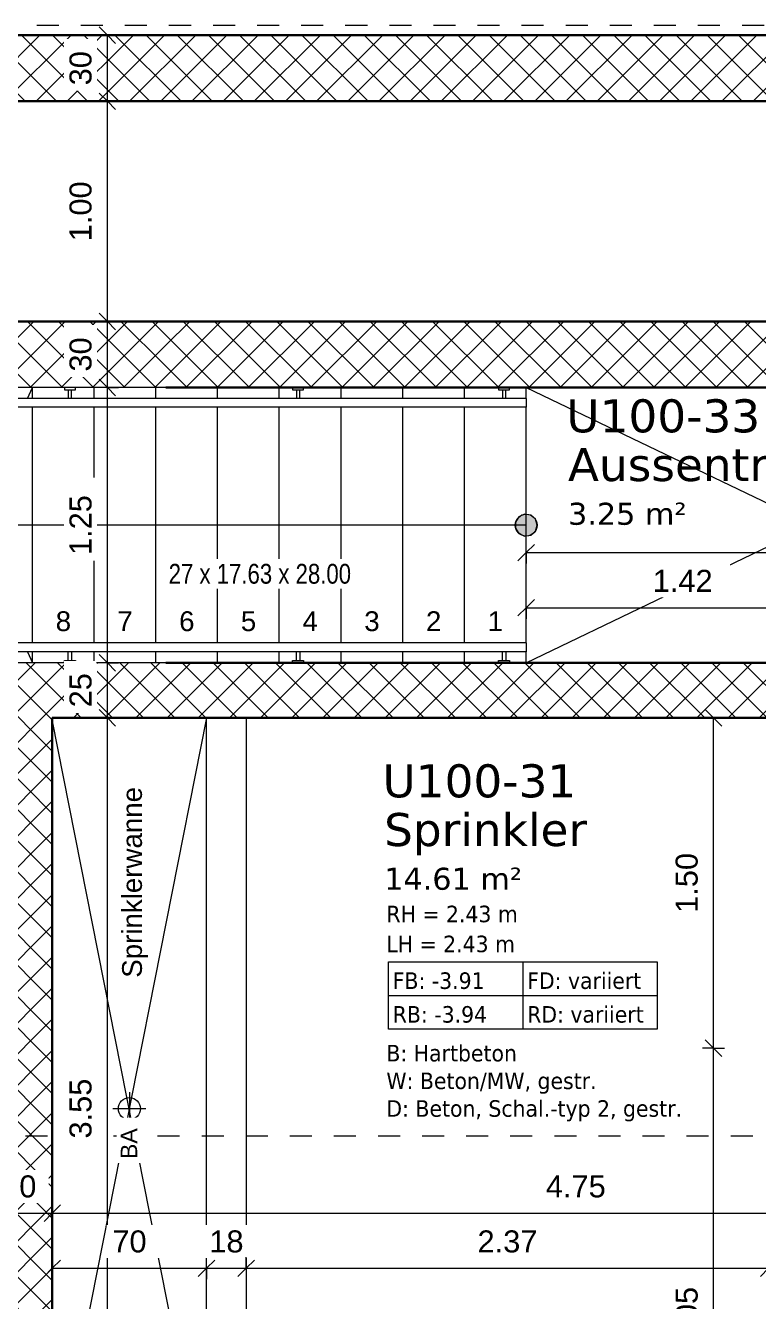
# Model space of a CAD drawing. Header units: metres. Extents: x -85.4 to -16.9, y -4 to 38.1.
# Drawn here: x -62.83 to -59.5, y 25.65 to 31.45 of the extents above; entities that cross this region are included whole.
import ezdxf

# ---------------------------------------------------------------- set-up
doc = ezdxf.new("R2010")
doc.units = ezdxf.units.M
for name, pattern in [('_Strichliert - Fein_', [0.15, 0.1, -0.05]), ('_Verdeckte Linien_', [0.15, 0.1, -0.05]), ('Strichpunkt - Fein', [0.2, 0.1, -0.05, 0, -0.05])]:
    doc.linetypes.add(name, pattern=pattern)
for name, color, linetype, lineweight in [('A-____-____-DIMS', 7, 'Continuous', 5), ('A-____-____-DIMS-50', 7, 'Continuous', 5), ('A-____-NOTE-TEXT', 7, 'Continuous', 9), ('A-AREA-____-IDEN', 7, 'Continuous', 5), ('A-DETL-GENF-OTLN', 7, 'Continuous', 9), ('A-FLOR-____-OTLN', 7, 'Continuous', 9), ('A-FLOR-HRAL-OTLN', 7, 'Continuous', 9), ('A-WALL-____-MCUT', 7, 'Continuous', 35), ('A-WALL-____-PATT', 7, 'Continuous', 35), ('I-WALL-____-OTLN', 7, 'Continuous', 9), ('S-STRS-____-IDEN', 7, 'Continuous', 9), ('S-STRS-____-OTLN', 7, 'Continuous', 9), ('Text', 7, 'Continuous', 5)]:
    doc.layers.add(name, color=color, linetype=linetype, lineweight=lineweight)
doc.layers.add('A-DETL-____-OTLN', color=5, linetype='Continuous', lineweight=9, true_color=0x0000ff)
doc.styles.add('Arial', font='arial.ttf', dxfattribs={"height": 0.09})
doc.styles.add('Arial_1', font='arial.ttf', dxfattribs={"height": 0.075})
doc.styles.add('Arial_2', font='arial.ttf', dxfattribs={"height": 0.1})
doc.styles.add('Arial_5', font='arial.ttf', dxfattribs={"width": 0.8, "height": 0.09})
doc.styles.add('Verdana_1', font='verdana.ttf', dxfattribs={"height": 0.1})
doc.styles.add('Verdana_2', font='verdana.ttf', dxfattribs={"width": 0.9, "height": 0.075})
doc.styles.add('Verdana_3', font='verdana.ttf', dxfattribs={"height": 0.15})
doc.dimstyles.new('Arial_2_00mm_fein_2', dxfattribs={"dimscale": 0.3048, "dimtxt": 0.102026, "dimasz": 0.246063, "dimexe": 0.164042, "dimexo": 0.0625, "dimgap": 0.123031, "dimtad": 1, "dimrnd": 0.005, "dimzin": 0, "dimdsep": 46, "dimtxsty": 'Arial_2', "dimblk1": 'OBLIQUE', "dimblk2": 'OBLIQUE', "dimsah": 1, "dimcen": 0.09, "dimazin": 0, "dimtfac": 1, "dimtdec": 4, "dimtix": 1, "dimtmove": 0, "dimatfit": 3, "dimfxl": 0.164042, "dimfxlon": 1, "dimtvp": 1, "dimtfill": 1, "dimtolj": 1, "dimtzin": 0, "dimarcsym": 2})
doc.dimstyles.new('SUB_Rohbau_fein', dxfattribs={"dimscale": 0.3048, "dimtxt": 0.102026, "dimasz": 0.246063, "dimexe": 0.164042, "dimexo": 0.0625, "dimgap": 0.123031, "dimtad": 1, "dimrnd": 0.005, "dimzin": 0, "dimdsep": 46, "dimtxsty": 'Arial_2', "dimblk1": 'OBLIQUE', "dimblk2": 'OBLIQUE', "dimsah": 1, "dimcen": 0.09, "dimazin": 0, "dimtfac": 1, "dimtdec": 4, "dimtix": 1, "dimtmove": 0, "dimatfit": 3, "dimfxl": 0.164042, "dimfxlon": 1, "dimtvp": 1, "dimtfill": 1, "dimtolj": 1, "dimtzin": 0, "dimarcsym": 2})
doc.dimstyles.new('SUB_Rohbau_fein_1', dxfattribs={"dimscale": 0.3048, "dimtxt": 0.102026, "dimasz": 0.246063, "dimexe": 0.164042, "dimexo": 0.0625, "dimgap": 0.123031, "dimtad": 1, "dimrnd": 0.005, "dimzin": 0, "dimdsep": 46, "dimtxsty": 'Arial_2', "dimblk1": 'OBLIQUE', "dimblk2": 'OBLIQUE', "dimsah": 1, "dimcen": 0.09, "dimazin": 0, "dimtfac": 1, "dimtdec": 4, "dimtix": 1, "dimtmove": 2, "dimatfit": 3, "dimfxl": 0.164042, "dimfxlon": 1, "dimtvp": 1, "dimtfill": 1, "dimtolj": 1, "dimtzin": 0, "dimarcsym": 2})
doc.dimstyles.new('SUB_Rohbau_fein_2', dxfattribs={"dimscale": 0.3048, "dimtxt": 0.102026, "dimasz": 0.246063, "dimexe": 0.164042, "dimexo": 0.0625, "dimgap": 0.123031, "dimtad": 1, "dimdec": 1, "dimlfac": 100, "dimrnd": 0.5, "dimdsep": 46, "dimtxsty": 'Arial_2', "dimblk1": 'OBLIQUE', "dimblk2": 'OBLIQUE', "dimsah": 1, "dimcen": 0.09, "dimazin": 0, "dimtfac": 1, "dimtdec": 4, "dimtix": 1, "dimtmove": 0, "dimatfit": 3, "dimfxl": 0.164042, "dimfxlon": 1, "dimtvp": 1, "dimtfill": 1, "dimtolj": 1, "dimtzin": 0, "dimarcsym": 2})
pattern_1 = [(45, (-1.5, -0.67223), (-0.07071068, 0.07071068), []), (135, (-1.5, -0.67223), (-0.07071068, -0.07071068), [])]

# ---------------------------------------------------------------- blocks, each defined once
blk = doc.blocks.new('Geländer - Handlauf - Befestigung-41870425--01_UG_OK_FFB_AF_lo')
at = {"layer": 'A-FLOR-HRAL-OTLN'}
for p, q in [((-0.06, 0.025), (-0.07, 0.025)), ((-0.06, 0), (-0.06, 0.025)), ((-0.02, 0.0075), (-0.06, 0.0075)), ((-0.06, -0.025), (-0.06, 0)), ((-0.07, -0.025), (-0.06, -0.025)), ((-0.06, -0.0075), (-0.02, -0.0075))]:
    blk.add_line(p, q, dxfattribs=at)
blk = doc.blocks.new('Geländer - Handlauf - Befestigung-41870578--01_UG_OK_FFB_AF_lo')
at = {"layer": 'A-FLOR-HRAL-OTLN'}
for p, q in [((-0.06, 0.025), (-0.07, 0.025)), ((-0.06, 0), (-0.06, 0.025)), ((-0.02, 0.0075), (-0.06, 0.0075)), ((-0.06, -0.025), (-0.06, 0)), ((-0.07, -0.025), (-0.06, -0.025)), ((-0.06, -0.0075), (-0.02, -0.0075))]:
    blk.add_line(p, q, dxfattribs=at)
blk = doc.blocks.new('Geländer - Handlauf - Befestigung-41870580--01_UG_OK_FFB_AF_lo')
at = {"layer": 'A-FLOR-HRAL-OTLN'}
for p, q in [((-0.06, 0.025), (-0.07, 0.025)), ((-0.07, 0.025), (-0.07, 0)), ((-0.06, 0), (-0.06, 0.025)), ((-0.02, 0.0075), (-0.06, 0.0075)), ((-0.06, -0.025), (-0.06, 0)), ((-0.07, 0), (-0.07, -0.025)), ((-0.07, -0.025), (-0.06, -0.025)), ((-0.06, -0.0075), (-0.02, -0.0075))]:
    blk.add_line(p, q, dxfattribs=at)
blk = doc.blocks.new('Geländer - Geländer-21181093--01_UG_OK_FFB_AF_lo')
at = {"layer": 'A-FLOR-HRAL-OTLN'}
for p, q in [((-60.558, 29.7516), (-63.2321, 29.7516)), ((-60.558, 29.7516), (-60.558, 29.7116)), ((-60.558, 29.7116), (-63.2214, 29.7116))]:
    blk.add_line(p, q, dxfattribs=at)
at = {"rotation": 269.9999999999998}
for name, p in [('Geländer - Handlauf - Befestigung-41870580--01_UG_OK_FFB_AF_lo', (-62.628, 29.7316)), ('Geländer - Handlauf - Befestigung-41870578--01_UG_OK_FFB_AF_lo', (-61.593, 29.7316)), ('Geländer - Handlauf - Befestigung-41870425--01_UG_OK_FFB_AF_lo', (-60.658, 29.7316))]:
    blk.add_blockref(name, p, dxfattribs=at)
blk = doc.blocks.new('Geländer - Geländer-21181097--01_UG_OK_FFB_AF_lo')
at = {"layer": 'A-FLOR-HRAL-OTLN'}
for p, q in [((-60.558, 28.6416), (-62.9347, 28.6416)), ((-60.558, 28.6416), (-60.558, 28.6016)), ((-60.558, 28.6016), (-62.9239, 28.6016))]:
    blk.add_line(p, q, dxfattribs=at)
at = {"extrusion": (0, 0, -1), "zscale": -1, "rotation": 90.00000000000021}
for name, p in [('Geländer - Handlauf - Befestigung-41870580--01_UG_OK_FFB_AF_lo', (62.628, 28.6216)), ('Geländer - Handlauf - Befestigung-41870578--01_UG_OK_FFB_AF_lo', (61.593, 28.6216)), ('Geländer - Handlauf - Befestigung-41870425--01_UG_OK_FFB_AF_lo', (60.658, 28.6216))]:
    blk.add_blockref(name, p, dxfattribs=at)
blk = doc.blocks.new('DE_Detailverweis - mit_Rahmen-56961561--01_UG_OK_FFB_AF_lo')
at = {"layer": 'A-DETL-GENF-OTLN', "color": 30, "linetype": 'Strichpunkt - Fein', "true_color": 0xff8000}
blk.add_line((13.1058, 0), (0, 0), dxfattribs=at)
blk = doc.blocks.new('Beschriftung_Räume-SUB - Vollständig-17704717--01_UG_OK_FFB_AF_lo')
at = {"layer": 'A-AREA-____-IDEN'}
for p, q in [((0, -0.01825), (0.0244, -0.01825)), ((0, -0.02438), (0, -0.01825)), ((0.0122, -0.01825), (0.0122, -0.02438)), ((0.0244, -0.01825), (0.0244, -0.02438)), ((0, -0.02132), (0.0244, -0.02132)), ((0.0244, -0.02438), (0, -0.02438))]:
    blk.add_line(p, q, dxfattribs=at)
blk = doc.blocks.new('DIMBLOCK237--01_UG_OK_FFB_AF_lo')
at = {"layer": 'A-____-____-DIMS-50'}
for p, q in [((-62.458, 28.3016), (-62.4955, 28.3391)), ((-62.458, 28.3016), (-62.508, 28.3016)), ((-62.458, 24.7516), (-62.458, 28.3016)), ((-62.458, 28.3016), (-62.4205, 28.2641)), ((-62.458, 28.3016), (-62.408, 28.3016)), ((-62.458, 24.7516), (-62.508, 24.7516)), ((-62.458, 24.7516), (-62.4955, 24.7891)), ((-62.458, 24.7516), (-62.4205, 24.7141)), ((-62.458, 24.7516), (-62.408, 24.7516))]:
    blk.add_line(p, q, dxfattribs=at)
at = {"layer": 'A-____-____-DIMS-50', "color": 0, "insert": (-62.63, 26.3909), "char_height": 0.1, "width": 0.325653, "attachment_point": 1, "rotation": 90, "line_spacing_factor": 0.941778, "style": 'Arial_2', "bg_fill": 3, "box_fill_scale": 1.25, "bg_fill_color": 256, "bg_fill_true_color": 13158600, "bg_fill_transparency": 0}
blk.add_mtext('3.55', dxfattribs=at)
blk = doc.blocks.new('_Oblique')
at = {"color": 0, "linetype": 'ByBlock', "lineweight": -2}
blk.add_line((-0.5, -0.5), (0.5, 0.5), dxfattribs=at)
blk = doc.blocks.new('DIMBLOCK238--01_UG_OK_FFB_AF_lo')
at = {"layer": 'A-____-____-DIMS-50'}
for p, q in [((-62.458, 28.5516), (-62.4955, 28.5891)), ((-62.458, 28.5516), (-62.508, 28.5516)), ((-62.458, 28.3016), (-62.458, 28.5516)), ((-62.458, 28.5516), (-62.4205, 28.5141)), ((-62.458, 28.5516), (-62.408, 28.5516)), ((-62.458, 28.3016), (-62.4955, 28.3391)), ((-62.458, 28.3016), (-62.508, 28.3016)), ((-62.458, 28.3016), (-62.4205, 28.2641)), ((-62.458, 28.3016), (-62.408, 28.3016))]:
    blk.add_line(p, q, dxfattribs=at)
at = {"layer": 'A-____-____-DIMS-50', "color": 0, "insert": (-62.63, 28.349), "char_height": 0.1, "width": 0.186088, "attachment_point": 1, "rotation": 90, "line_spacing_factor": 0.941778, "style": 'Arial_2', "bg_fill": 3, "box_fill_scale": 1.25, "bg_fill_color": 256, "bg_fill_true_color": 13158600, "bg_fill_transparency": 0}
blk.add_mtext('25', dxfattribs=at)
blk = doc.blocks.new('DIMBLOCK239--01_UG_OK_FFB_AF_lo')
at = {"layer": 'A-____-____-DIMS-50'}
for p, q in [((-62.458, 29.8016), (-62.508, 29.8016)), ((-62.458, 29.8016), (-62.4955, 29.8391)), ((-62.458, 28.5516), (-62.458, 29.8016)), ((-62.458, 29.8016), (-62.4205, 29.7641)), ((-62.458, 29.8016), (-62.408, 29.8016)), ((-62.458, 28.5516), (-62.4955, 28.5891)), ((-62.458, 28.5516), (-62.508, 28.5516)), ((-62.458, 28.5516), (-62.4205, 28.5141)), ((-62.458, 28.5516), (-62.408, 28.5516))]:
    blk.add_line(p, q, dxfattribs=at)
at = {"layer": 'A-____-____-DIMS-50', "color": 0, "insert": (-62.63, 29.0409), "char_height": 0.1, "width": 0.325653, "attachment_point": 1, "rotation": 90, "line_spacing_factor": 0.941778, "style": 'Arial_2', "bg_fill": 3, "box_fill_scale": 1.25, "bg_fill_color": 256, "bg_fill_true_color": 13158600, "bg_fill_transparency": 0}
blk.add_mtext('1.25', dxfattribs=at)
blk = doc.blocks.new('DIMBLOCK240--01_UG_OK_FFB_AF_lo')
at = {"layer": 'A-____-____-DIMS-50'}
for p, q in [((-62.458, 30.1016), (-62.4955, 30.1391)), ((-62.458, 30.1016), (-62.508, 30.1016)), ((-62.458, 29.8016), (-62.458, 30.1016)), ((-62.458, 30.1016), (-62.4205, 30.0641)), ((-62.458, 30.1016), (-62.408, 30.1016)), ((-62.458, 29.8016), (-62.508, 29.8016)), ((-62.458, 29.8016), (-62.4955, 29.8391)), ((-62.458, 29.8016), (-62.4205, 29.7641)), ((-62.458, 29.8016), (-62.408, 29.8016))]:
    blk.add_line(p, q, dxfattribs=at)
at = {"layer": 'A-____-____-DIMS-50', "color": 0, "insert": (-62.63, 29.874), "char_height": 0.1, "width": 0.186088, "attachment_point": 1, "rotation": 90, "line_spacing_factor": 0.941778, "style": 'Arial_2', "bg_fill": 3, "box_fill_scale": 1.25, "bg_fill_color": 256, "bg_fill_true_color": 13158600, "bg_fill_transparency": 0}
blk.add_mtext('30', dxfattribs=at)
blk = doc.blocks.new('DIMBLOCK241--01_UG_OK_FFB_AF_lo')
at = {"layer": 'A-____-____-DIMS-50'}
for p, q in [((-62.458, 31.1016), (-62.4955, 31.1391)), ((-62.458, 31.1016), (-62.508, 31.1016)), ((-62.458, 30.1016), (-62.458, 31.1016)), ((-62.458, 31.1016), (-62.4205, 31.0641)), ((-62.458, 31.1016), (-62.408, 31.1016)), ((-62.458, 30.1016), (-62.4955, 30.1391)), ((-62.458, 30.1016), (-62.508, 30.1016)), ((-62.458, 30.1016), (-62.4205, 30.0641)), ((-62.458, 30.1016), (-62.408, 30.1016))]:
    blk.add_line(p, q, dxfattribs=at)
at = {"layer": 'A-____-____-DIMS-50', "color": 0, "insert": (-62.63, 30.4659), "char_height": 0.1, "width": 0.325653, "attachment_point": 1, "rotation": 90, "line_spacing_factor": 0.941778, "style": 'Arial_2', "bg_fill": 3, "box_fill_scale": 1.25, "bg_fill_color": 256, "bg_fill_true_color": 13158600, "bg_fill_transparency": 0}
blk.add_mtext('1.00', dxfattribs=at)
blk = doc.blocks.new('DIMBLOCK242--01_UG_OK_FFB_AF_lo')
at = {"layer": 'A-____-____-DIMS-50'}
for p, q in [((-62.458, 31.4016), (-62.4955, 31.4391)), ((-62.458, 31.4016), (-62.508, 31.4016)), ((-62.458, 31.1016), (-62.458, 31.4016)), ((-62.458, 31.4016), (-62.4205, 31.3641)), ((-62.458, 31.4016), (-62.408, 31.4016)), ((-62.458, 31.1016), (-62.4955, 31.1391)), ((-62.458, 31.1016), (-62.508, 31.1016)), ((-62.458, 31.1016), (-62.4205, 31.0641)), ((-62.458, 31.1016), (-62.408, 31.1016))]:
    blk.add_line(p, q, dxfattribs=at)
at = {"layer": 'A-____-____-DIMS-50', "color": 0, "insert": (-62.63, 31.174), "char_height": 0.1, "width": 0.186088, "attachment_point": 1, "rotation": 90, "line_spacing_factor": 0.941778, "style": 'Arial_2', "bg_fill": 3, "box_fill_scale": 1.25, "bg_fill_color": 256, "bg_fill_true_color": 13158600, "bg_fill_transparency": 0}
blk.add_mtext('30', dxfattribs=at)
blk = doc.blocks.new('DIMBLOCK344--01_UG_OK_FFB_AF_lo')
at = {"layer": 'A-____-____-DIMS-50'}
for p, q in [((-59.708, 26.8016), (-59.7455, 26.8391)), ((-59.708, 26.8016), (-59.758, 26.8016)), ((-59.708, 24.7516), (-59.708, 26.8016)), ((-59.708, 26.8016), (-59.6705, 26.7641)), ((-59.708, 26.8016), (-59.658, 26.8016)), ((-59.708, 24.7516), (-59.758, 24.7516)), ((-59.708, 24.7516), (-59.7455, 24.7891)), ((-59.708, 24.7516), (-59.6705, 24.7141)), ((-59.708, 24.7516), (-59.658, 24.7516))]:
    blk.add_line(p, q, dxfattribs=at)
at = {"layer": 'A-____-____-DIMS-50', "color": 0, "insert": (-59.88, 25.4452), "char_height": 0.1, "width": 0.325653, "attachment_point": 1, "rotation": 90, "line_spacing_factor": 0.941778, "style": 'Arial_2', "bg_fill": 3, "box_fill_scale": 1.25, "bg_fill_color": 256, "bg_fill_true_color": 13158600, "bg_fill_transparency": 0}
blk.add_mtext('2.05', dxfattribs=at)
blk = doc.blocks.new('DIMBLOCK345--01_UG_OK_FFB_AF_lo')
at = {"layer": 'A-____-____-DIMS-50'}
for p, q in [((-59.708, 28.3016), (-59.7455, 28.3391)), ((-59.708, 28.3016), (-59.758, 28.3016)), ((-59.708, 26.8016), (-59.708, 28.3016)), ((-59.708, 28.3016), (-59.6705, 28.2641)), ((-59.708, 28.3016), (-59.658, 28.3016)), ((-59.708, 26.8016), (-59.7455, 26.8391)), ((-59.708, 26.8016), (-59.758, 26.8016)), ((-59.708, 26.8016), (-59.6705, 26.7641)), ((-59.708, 26.8016), (-59.658, 26.8016))]:
    blk.add_line(p, q, dxfattribs=at)
at = {"layer": 'A-____-____-DIMS-50', "color": 0, "insert": (-59.88, 27.4159), "char_height": 0.1, "width": 0.325653, "attachment_point": 1, "rotation": 90, "line_spacing_factor": 0.941778, "style": 'Arial_2', "bg_fill": 3, "box_fill_scale": 1.25, "bg_fill_color": 256, "bg_fill_true_color": 13158600, "bg_fill_transparency": 0}
blk.add_mtext('1.50', dxfattribs=at)
blk = doc.blocks.new('DIMBLOCK346--01_UG_OK_FFB_AF_lo')
at = {"layer": 'A-____-____-DIMS-50'}
for p, q in [((-62.708, 25.8016), (-62.708, 25.8516)), ((-62.008, 25.8016), (-62.008, 25.8516)), ((-62.708, 25.8016), (-62.7455, 25.7641)), ((-62.708, 25.8016), (-62.6705, 25.8391)), ((-62.708, 25.8016), (-62.008, 25.8016)), ((-62.708, 25.8016), (-62.708, 25.7516)), ((-62.008, 25.8016), (-62.0455, 25.7641)), ((-62.008, 25.8016), (-61.9705, 25.8391)), ((-62.008, 25.8016), (-62.008, 25.7516))]:
    blk.add_line(p, q, dxfattribs=at)
at = {"layer": 'A-____-____-DIMS-50', "color": 0, "insert": (-62.4356, 25.9736), "char_height": 0.1, "width": 0.186088, "attachment_point": 1, "line_spacing_factor": 0.941778, "style": 'Arial_2', "bg_fill": 3, "box_fill_scale": 1.25, "bg_fill_color": 256, "bg_fill_true_color": 13158600, "bg_fill_transparency": 0}
blk.add_mtext('70', dxfattribs=at)
blk = doc.blocks.new('DIMBLOCK347--01_UG_OK_FFB_AF_lo')
at = {"layer": 'A-____-____-DIMS-50'}
for p, q in [((-62.008, 25.8016), (-62.008, 25.8516)), ((-61.828, 25.8016), (-61.828, 25.8516)), ((-62.008, 25.8016), (-62.0455, 25.7641)), ((-62.008, 25.8016), (-61.9705, 25.8391)), ((-62.008, 25.8016), (-61.828, 25.8016)), ((-62.008, 25.8016), (-62.008, 25.7516)), ((-61.828, 25.8016), (-61.8655, 25.7641)), ((-61.828, 25.8016), (-61.7905, 25.8391)), ((-61.828, 25.8016), (-61.828, 25.7516))]:
    blk.add_line(p, q, dxfattribs=at)
at = {"layer": 'A-____-____-DIMS-50', "color": 0, "insert": (-61.9956, 25.9736), "char_height": 0.1, "width": 0.186088, "attachment_point": 1, "line_spacing_factor": 0.941778, "style": 'Arial_2', "bg_fill": 3, "box_fill_scale": 1.25, "bg_fill_color": 256, "bg_fill_true_color": 13158600, "bg_fill_transparency": 0}
blk.add_mtext('18', dxfattribs=at)
blk = doc.blocks.new('DIMBLOCK348--01_UG_OK_FFB_AF_lo')
at = {"layer": 'A-____-____-DIMS-50'}
for p, q in [((-61.828, 25.8016), (-61.828, 25.8516)), ((-59.458, 25.8016), (-59.458, 25.8516)), ((-61.828, 25.8016), (-61.8655, 25.7641)), ((-61.828, 25.8016), (-61.7905, 25.8391)), ((-61.828, 25.8016), (-59.458, 25.8016)), ((-61.828, 25.8016), (-61.828, 25.7516)), ((-59.458, 25.8016), (-59.4955, 25.7641)), ((-59.458, 25.8016), (-59.4205, 25.8391)), ((-59.458, 25.8016), (-59.458, 25.7516))]:
    blk.add_line(p, q, dxfattribs=at)
at = {"layer": 'A-____-____-DIMS-50', "color": 0, "insert": (-60.7787, 25.9736), "char_height": 0.1, "width": 0.325653, "attachment_point": 1, "line_spacing_factor": 0.941778, "style": 'Arial_2', "bg_fill": 3, "box_fill_scale": 1.25, "bg_fill_color": 256, "bg_fill_true_color": 13158600, "bg_fill_transparency": 0}
blk.add_mtext('2.37', dxfattribs=at)
blk = doc.blocks.new('DIMBLOCK353--01_UG_OK_FFB_AF_lo')
at = {"layer": 'A-____-____-DIMS-50'}
for p, q in [((-60.558, 28.8016), (-60.5955, 28.7641)), ((-60.558, 28.8016), (-60.558, 28.8516)), ((-60.558, 28.8016), (-60.5205, 28.8391)), ((-60.558, 28.8016), (-59.138, 28.8016)), ((-60.558, 28.8016), (-60.558, 28.7516)), ((-59.138, 28.8016), (-59.1755, 28.7641)), ((-59.138, 28.8016), (-59.138, 28.8516)), ((-59.138, 28.8016), (-59.1005, 28.8391)), ((-59.138, 28.8016), (-59.138, 28.7516))]:
    blk.add_line(p, q, dxfattribs=at)
at = {"layer": 'A-____-____-DIMS-50', "color": 0, "insert": (-59.9837, 28.9736), "char_height": 0.1, "width": 0.325653, "attachment_point": 1, "line_spacing_factor": 0.941778, "style": 'Arial_2', "bg_fill": 3, "box_fill_scale": 1.25, "bg_fill_color": 256, "bg_fill_true_color": 13158600, "bg_fill_transparency": 0}
blk.add_mtext('1.42', dxfattribs=at)
blk = doc.blocks.new('DIMBLOCK356--01_UG_OK_FFB_AF_lo')
at = {"layer": 'A-____-____-DIMS-50'}
for p, q in [((-60.558, 29.0516), (-60.558, 29.1016)), ((-57.958, 29.0516), (-57.958, 29.1016)), ((-60.558, 29.0516), (-60.5955, 29.0141)), ((-60.558, 29.0516), (-60.5205, 29.0891)), ((-60.558, 29.0516), (-57.958, 29.0516)), ((-60.558, 29.0516), (-60.558, 29.0016)), ((-57.958, 29.0516), (-57.9955, 29.0141)), ((-57.958, 29.0516), (-57.9205, 29.0891)), ((-57.958, 29.0516), (-57.958, 29.0016))]:
    blk.add_line(p, q, dxfattribs=at)
at = {"layer": 'A-____-____-DIMS-50', "color": 0, "insert": (-58.634, 29.2236), "char_height": 0.1, "width": 0.325653, "attachment_point": 1, "line_spacing_factor": 0.941778, "style": 'Arial_2', "bg_fill": 3, "box_fill_scale": 1.25, "bg_fill_color": 256, "bg_fill_true_color": 13158600, "bg_fill_transparency": 0}
blk.add_mtext('2.60', dxfattribs=at)
blk = doc.blocks.new('DIMBLOCK358--01_UG_OK_FFB_AF_lo')
at = {"layer": 'A-____-____-DIMS-50'}
for p, q in [((-63.008, 26.0516), (-63.008, 26.1016)), ((-63.008, 26.0516), (-62.9705, 26.0891)), ((-62.708, 26.0516), (-62.708, 26.1016)), ((-62.708, 26.0516), (-62.6705, 26.0891)), ((-63.008, 26.0516), (-63.0455, 26.0141)), ((-63.008, 26.0516), (-62.708, 26.0516)), ((-63.008, 26.0516), (-63.008, 26.0016)), ((-62.708, 26.0516), (-62.7455, 26.0141)), ((-62.708, 26.0516), (-62.708, 26.0016))]:
    blk.add_line(p, q, dxfattribs=at)
at = {"layer": 'A-____-____-DIMS-50', "color": 0, "insert": (-62.9356, 26.2236), "char_height": 0.1, "width": 0.186088, "attachment_point": 1, "line_spacing_factor": 0.941778, "style": 'Arial_2', "bg_fill": 3, "box_fill_scale": 1.25, "bg_fill_color": 256, "bg_fill_true_color": 13158600, "bg_fill_transparency": 0}
blk.add_mtext('30', dxfattribs=at)
blk = doc.blocks.new('DIMBLOCK359--01_UG_OK_FFB_AF_lo')
at = {"layer": 'A-____-____-DIMS-50'}
for p, q in [((-62.708, 26.0516), (-62.708, 26.1016)), ((-62.708, 26.0516), (-62.6705, 26.0891)), ((-57.958, 26.0516), (-57.958, 26.1016)), ((-57.958, 26.0516), (-57.9205, 26.0891)), ((-62.708, 26.0516), (-62.7455, 26.0141)), ((-62.708, 26.0516), (-57.958, 26.0516)), ((-62.708, 26.0516), (-62.708, 26.0016)), ((-57.958, 26.0516), (-57.9955, 26.0141)), ((-57.958, 26.0516), (-57.958, 26.0016))]:
    blk.add_line(p, q, dxfattribs=at)
at = {"layer": 'A-____-____-DIMS-50', "color": 0, "insert": (-60.4687, 26.2236), "char_height": 0.1, "width": 0.325653, "attachment_point": 1, "line_spacing_factor": 0.941778, "style": 'Arial_2', "bg_fill": 3, "box_fill_scale": 1.25, "bg_fill_color": 256, "bg_fill_true_color": 13158600, "bg_fill_transparency": 0}
blk.add_mtext('4.75', dxfattribs=at)

msp = doc.modelspace()

# ---------------------------------------------------------------- hatches: boundary and pattern name
at = {"layer": 'A-WALL-____-PATT', "lineweight": 9}
h = msp.add_hatch(dxfattribs=at)
h.set_pattern_fill('FP_1', color=256, style=0, pattern_type=2)
h.set_pattern_definition(pattern_1)
h.paths.add_polyline_path([(-18.6786, 31.1016), (-18.6786, 31.4016), (-69.9425, 31.4016), (-70.2151, 31.1016), (-22.8379, 31.1016)])
h = msp.add_hatch(dxfattribs=at)
h.set_pattern_fill('FP_1', color=256, style=0, pattern_type=2)
h.set_pattern_definition(pattern_1)
h.paths.add_polyline_path([(-26.843, 29.8016), (-19.538, 29.8016), (-19.538, 30.1016), (-62.1928, 30.1016), (-62.1928, 29.8016), (-26.9972, 29.8016)])
h.paths.add_polyline_path([(-69.1099, 29.8016), (-64.3928, 29.8016), (-64.3928, 30.1016), (-70.0159, 30.1016), (-70.0159, 29.8016), (-69.6298, 29.8016)])
h.paths.add_polyline_path([(-18.6786, 29.8016), (-18.6786, 30.1016), (-19.438, 30.1016), (-19.438, 29.8016)])
h = msp.add_hatch(dxfattribs=at)
h.set_pattern_fill('FP_1', color=256, style=0, pattern_type=2)
h.set_pattern_definition(pattern_1)
h.paths.add_polyline_path([(-62.238, 29.8016), (-62.1928, 29.8016), (-62.1928, 30.1016), (-64.3928, 30.1016), (-64.3928, 29.8016), (-62.3511, 29.8016)])
h = msp.add_hatch(dxfattribs=at)
h.set_pattern_fill('FP_1', color=256, style=0, pattern_type=2)
h.set_pattern_definition(pattern_1)
h.paths.add_polyline_path([(-63.008, 28.1075), (-62.708, 28.1075), (-62.708, 28.5516), (-63.008, 28.5516), (-63.008, 28.266)])
h = msp.add_hatch(dxfattribs=at)
h.set_pattern_fill('FP_1', color=256, style=0, pattern_type=2)
h.set_pattern_definition(pattern_1)
h.paths.add_polyline_path([(-62.238, 28.3016), (-62.1928, 28.3016), (-62.1928, 28.5516), (-62.708, 28.5516), (-62.708, 28.3016), (-62.3511, 28.3016)])
h = msp.add_hatch(dxfattribs=at)
h.set_pattern_fill('FP_1', color=256, style=0, pattern_type=2)
h.set_pattern_definition(pattern_1)
h.paths.add_polyline_path([(-58.028, 28.3016), (-57.958, 28.3016), (-57.958, 28.5516), (-58.028, 28.5516)])
h.paths.add_polyline_path([(-61.8312, 28.3016), (-59.138, 28.3016), (-59.138, 28.5516), (-62.1928, 28.5516), (-62.1928, 28.3016)])
h = msp.add_hatch(dxfattribs=at)
h.set_pattern_fill('FP_1', color=256, style=0, pattern_type=2)
h.set_pattern_definition(pattern_1)
h.paths.add_polyline_path([(-62.708, 12.8516), (-62.708, 28.1075), (-63.008, 28.1075), (-63.008, 12.8516)])
at = {"layer": 'S-STRS-____-OTLN'}
h = msp.add_hatch(color=256, dxfattribs=at)
edge = h.paths.add_edge_path()
edge.add_arc((-60.558, 29.1766), 0.05, 0, 360)
msp.add_hatch(color=256, dxfattribs=at).paths.add_polyline_path([(-60.5651, 29.1271), (-60.5372, 29.1311), (-60.516, 29.1495), (-60.508, 29.1766), (-60.516, 29.2036), (-60.5372, 29.222), (-60.5651, 29.226), (-60.5908, 29.2143), (-60.606, 29.1906), (-60.606, 29.1625), (-60.5908, 29.1388)])

# ---------------------------------------------------------------- linework, layer by layer
at = {"layer": 'A-____-NOTE-TEXT', "lineweight": 5}
for p, q in [((-62.358, 26.6016), (-62.358, 26.4516)), ((-62.433, 26.5266), (-62.283, 26.5266))]:
    msp.add_line(p, q, dxfattribs=at)
msp.add_circle((-62.358, 26.5266), 0.05, dxfattribs=at)
at = {"layer": 'A-DETL-____-OTLN', "color": 133, "linetype": '_Strichliert - Fein_', "true_color": 0x4cc3d9}
msp.add_line((-18.6786, 31.4456), (-69.9025, 31.4456), dxfattribs=at)
at = {"layer": 'A-FLOR-____-OTLN'}
for p, q in [((-60.558, 28.5516), (-57.958, 29.8016)), ((-60.558, 29.8016), (-57.958, 28.5516)), ((-62.008, 28.3016), (-62.708, 24.7591)), ((-62.008, 24.7516), (-62.708, 28.294))]:
    msp.add_line(p, q, dxfattribs=at)
at = {"layer": 'A-WALL-____-MCUT'}
for p, q in [((-18.6786, 31.4016), (-69.9425, 31.4016)), ((-69.8098, 31.1016), (-18.6786, 31.1016)), ((-69.4159, 30.1016), (-19.538, 30.1016)), ((-57.958, 29.8016), (-62.1928, 29.8016)), ((-59.138, 28.5516), (-62.1928, 28.5516)), ((-62.708, 24.7516), (-62.708, 28.3016)), ((-59.458, 28.3016), (-62.708, 28.3016))]:
    msp.add_line(p, q, dxfattribs=at)
at = {"layer": 'I-WALL-____-OTLN'}
for p, q in [((-62.008, 24.7516), (-62.008, 28.3016)), ((-61.828, 28.3016), (-61.828, 24.7516))]:
    msp.add_line(p, q, dxfattribs=at)
at = {"layer": 'S-STRS-____-OTLN'}
for p, q in [((-62.798, 29.8016), (-63.078, 29.8016)), ((-62.8204, 29.7516), (-62.798, 29.8016)), ((-62.653, 29.8016), (-62.798, 29.8016)), ((-62.798, 29.7516), (-62.798, 29.8016)), ((-62.518, 29.8016), (-62.603, 29.8016)), ((-62.238, 29.8016), (-62.518, 29.8016)), ((-62.518, 29.7516), (-62.518, 29.8016)), ((-62.1928, 29.8016), (-62.238, 29.8016)), ((-62.238, 29.7516), (-62.238, 29.8016)), ((-61.958, 29.7516), (-61.958, 29.8016)), ((-61.678, 29.7516), (-61.678, 29.8016)), ((-61.398, 29.7516), (-61.398, 29.8016)), ((-61.118, 29.7516), (-61.118, 29.8016)), ((-60.838, 29.7516), (-60.838, 29.8016)), ((-60.558, 29.7516), (-60.558, 29.8016)), ((-62.798, 28.6416), (-62.798, 29.7116)), ((-62.518, 28.6416), (-62.518, 29.7116)), ((-62.238, 28.6416), (-62.238, 29.7116)), ((-61.958, 28.6416), (-61.958, 29.7116)), ((-61.678, 28.6416), (-61.678, 29.7116)), ((-61.398, 28.6416), (-61.398, 29.7116)), ((-61.118, 28.6416), (-61.118, 29.7116)), ((-60.838, 28.6416), (-60.838, 29.7116)), ((-60.558, 28.6416), (-60.558, 29.7116)), ((-60.5908, 29.2143), (-60.606, 29.1906)), ((-60.5651, 29.226), (-60.5908, 29.2143)), ((-60.5372, 29.222), (-60.5651, 29.226)), ((-60.516, 29.2036), (-60.5372, 29.222)), ((-62.798, 29.1766), (-63.078, 29.1766)), ((-62.518, 29.1766), (-62.798, 29.1766)), ((-62.238, 29.1766), (-62.518, 29.1766)), ((-61.958, 29.1766), (-62.238, 29.1766)), ((-61.678, 29.1766), (-61.958, 29.1766)), ((-61.398, 29.1766), (-61.678, 29.1766)), ((-61.118, 29.1766), (-61.398, 29.1766)), ((-60.838, 29.1766), (-61.118, 29.1766)), ((-60.558, 29.1766), (-60.838, 29.1766)), ((-60.606, 29.1906), (-60.606, 29.1625)), ((-60.606, 29.1625), (-60.5908, 29.1388)), ((-60.5372, 29.1311), (-60.516, 29.1495)), ((-60.508, 29.1766), (-60.516, 29.2036)), ((-60.516, 29.1495), (-60.508, 29.1766)), ((-60.5908, 29.1388), (-60.5651, 29.1271)), ((-60.5651, 29.1271), (-60.5372, 29.1311)), ((-62.8204, 28.6016), (-62.798, 28.5516)), ((-62.798, 28.5516), (-62.798, 28.6016)), ((-62.518, 28.5516), (-62.518, 28.6016)), ((-62.238, 28.5516), (-62.238, 28.6016)), ((-61.958, 28.5516), (-61.958, 28.6016)), ((-61.678, 28.5516), (-61.678, 28.6016)), ((-61.398, 28.5516), (-61.398, 28.6016)), ((-61.118, 28.5516), (-61.118, 28.6016)), ((-60.838, 28.5516), (-60.838, 28.6016)), ((-60.558, 28.5516), (-60.558, 28.6016)), ((-62.798, 28.5516), (-62.9105, 28.5516)), ((-62.653, 28.5516), (-62.798, 28.5516)), ((-62.518, 28.5516), (-62.603, 28.5516)), ((-62.238, 28.5516), (-62.518, 28.5516)), ((-62.1928, 28.5516), (-62.238, 28.5516))]:
    msp.add_line(p, q, dxfattribs=at)
at = {"layer": 'S-STRS-____-OTLN', "linetype": '_Verdeckte Linien_'}
for p, q in [((-62.798, 29.7516), (-62.798, 29.8016)), ((-62.518, 29.7516), (-62.518, 29.8016)), ((-62.238, 29.7516), (-62.238, 29.8016)), ((-61.958, 29.7516), (-61.958, 29.8016)), ((-61.678, 29.7516), (-61.678, 29.8016)), ((-61.398, 29.7516), (-61.398, 29.8016)), ((-61.118, 29.7516), (-61.118, 29.8016)), ((-60.838, 29.7516), (-60.838, 29.8016)), ((-60.558, 29.7516), (-60.558, 29.8016)), ((-62.798, 28.6416), (-62.798, 29.7116)), ((-62.518, 28.6416), (-62.518, 29.7116)), ((-62.238, 28.6416), (-62.238, 29.7116)), ((-61.958, 28.6416), (-61.958, 29.7116)), ((-61.678, 28.6416), (-61.678, 29.7116)), ((-61.398, 28.6416), (-61.398, 29.7116)), ((-61.118, 28.6416), (-61.118, 29.7116)), ((-60.838, 28.6416), (-60.838, 29.7116)), ((-60.558, 28.6416), (-60.558, 29.7116)), ((-62.798, 28.5516), (-62.798, 28.6016)), ((-62.518, 28.5516), (-62.518, 28.6016)), ((-62.238, 28.5516), (-62.238, 28.6016)), ((-61.958, 28.5516), (-61.958, 28.6016)), ((-61.678, 28.5516), (-61.678, 28.6016)), ((-61.398, 28.5516), (-61.398, 28.6016)), ((-61.118, 28.5516), (-61.118, 28.6016)), ((-60.838, 28.5516), (-60.838, 28.6016)), ((-60.558, 28.5516), (-60.558, 28.6016))]:
    msp.add_line(p, q, dxfattribs=at)
at = {"layer": 'S-STRS-____-OTLN'}
msp.add_circle((-60.558, 29.1766), 0.05, dxfattribs=at)

# ---------------------------------------------------------------- block references
at = {"layer": 'A-AREA-____-IDEN', "xscale": 49.99999999999998, "yscale": 49.99999999999998, "zscale": 49.99999999999998}
msp.add_blockref('Beschriftung_Räume-SUB - Vollständig-17704717--01_UG_OK_FFB_AF_lo', (-61.1829, 28.1061), dxfattribs=at)
at = {"layer": 'A-DETL-GENF-OTLN', "color": 30, "true_color": 0xff8000}
msp.add_blockref('DE_Detailverweis - mit_Rahmen-56961561--01_UG_OK_FFB_AF_lo', (-70.4359, 26.4016), dxfattribs=at)
at = {"layer": 'A-FLOR-HRAL-OTLN'}
for name in ['Geländer - Geländer-21181093--01_UG_OK_FFB_AF_lo', 'Geländer - Geländer-21181097--01_UG_OK_FFB_AF_lo']:
    msp.add_blockref(name, (0, 0), dxfattribs=at)

# ---------------------------------------------------------------- texts
at = {"layer": 'A-AREA-____-IDEN', "attachment_point": 1}
for s, insert, char_height, width, style in [('U100-33', (-60.3755, 29.748), 0.15, 1.074261, 'Verdana_3'), ('Aussentreppe Ost', (-60.3684, 29.5268), 0.15, 2.176582, 'Verdana_3'), ('3.25 m²', (-60.3679, 29.2783), 0.1, 0.709493, 'Verdana_1'), ('U100-31', (-61.2097, 28.0904), 0.15, 1.074261, 'Verdana_3'), ('Sprinkler', (-61.2026, 27.8692), 0.15, 1.118354, 'Verdana_3'), ('14.61 m²', (-61.2021, 27.6207), 0.1, 0.817721, 'Verdana_1'), ('RH = 2.43 m', (-61.1922, 27.4483), 0.075, 0.750379, 'Verdana_2'), ('LH = 2.43 m', (-61.1922, 27.3122), 0.075, 0.735949, 'Verdana_2'), ('FB: -3.91', (-61.1634, 27.1454), 0.075, 0.551962, 'Verdana_2'), ('FD: variiert', (-60.5534, 27.1454), 0.075, 0.667405, 'Verdana_2'), ('RB: -3.94', (-61.1634, 26.9923), 0.075, 0.566392, 'Verdana_2'), ('RD: variiert', (-60.5534, 26.9923), 0.075, 0.681835, 'Verdana_2'), ('B: Hartbeton', (-61.1922, 26.8161), 0.075, 0.753987, 'Verdana_2'), ('W: Beton/MW, gestr.', (-61.1922, 26.6904), 0.075, 1.237405, 'Verdana_2'), ('D: Beton, Schal.-typ 2, gestr.', (-61.1922, 26.5648), 0.075, 1.73886, 'Verdana_2')]:
    msp.add_mtext(s, dxfattribs=dict(at, insert=insert, char_height=char_height, width=width, style=style))
at = {"layer": 'S-STRS-____-OTLN', "char_height": 0.09, "width": 0.083065, "attachment_point": 1, "line_spacing_factor": 0.941778, "style": 'Arial'}
for s, insert in [('8', (-62.6926, 28.7853)), ('7', (-62.4126, 28.7853)), ('6', (-62.1326, 28.7853)), ('5', (-61.8526, 28.7853)), ('4', (-61.5726, 28.7853)), ('3', (-61.2926, 28.7853)), ('2', (-61.0126, 28.7853)), ('1', (-60.7326, 28.7853))]:
    msp.add_mtext(s, dxfattribs=dict(at, insert=insert))

# ---------------------------------------------------------------- next in the draw order: texts
at = {"layer": 'A-____-NOTE-TEXT', "lineweight": 5, "insert": (-62.3977, 26.2978), "char_height": 0.075, "width": 0.168354, "attachment_point": 1, "rotation": 90, "style": 'Arial_1', "bg_fill": 3, "box_fill_scale": 1.25, "bg_fill_color": 256, "bg_fill_true_color": 13158600, "bg_fill_transparency": 0}
msp.add_mtext('BA', dxfattribs=at)
at = {"layer": 'S-STRS-____-IDEN', "lineweight": 5, "insert": (-62.1801, 29.0007), "char_height": 0.09, "width": 0.974852, "attachment_point": 1, "style": 'Arial_5', "bg_fill": 3, "box_fill_scale": 1.25, "bg_fill_color": 256, "bg_fill_true_color": 13158600, "bg_fill_transparency": 0}
msp.add_mtext('27 x 17.63 x 28.00', dxfattribs=at)

# ---------------------------------------------------------------- next in the draw order: dimensions: what is measured, and where the dimension line sits
at = {"layer": 'A-____-____-DIMS'}
dim = msp.add_linear_dim(base=(-59.138, 28.8016), p1=(-60.558, 28.8516), p2=(-59.138, 28.8516), dimstyle='Arial_2_00mm_fein_2', override={"dimpost": '<>', "dimfxl": 1.42}, dxfattribs=at)
dim.commit()
dim.dimension.update_dxf_attribs({"geometry": 'DIMBLOCK353--01_UG_OK_FFB_AF_lo', "text_midpoint": (-59.848, 28.8893)})
dim = msp.add_linear_dim(base=(-59.708, 26.8016), p1=(-59.758, 24.7516), p2=(-59.658, 26.8016), angle=90, dimstyle='SUB_Rohbau_fein_1', override={"dimpost": '<>', "dimfxl": 2.052438}, dxfattribs=at)
dim.commit()
dim.dimension.update_dxf_attribs({"geometry": 'DIMBLOCK344--01_UG_OK_FFB_AF_lo', "text_midpoint": (-59.8134, 25.6081), "dimtype": 160, "text_rotation": 90})

# ---------------------------------------------------------------- next in the draw order: dimensions: what is measured, and where the dimension line sits
dim = msp.add_linear_dim(base=(-57.958, 29.0516), p1=(-60.558, 29.1016), p2=(-57.958, 29.1016), dimstyle='SUB_Rohbau_fein_1', override={"dimpost": '<>', "dimfxl": 2.6}, dxfattribs=at)
dim.commit()
dim.dimension.update_dxf_attribs({"geometry": 'DIMBLOCK356--01_UG_OK_FFB_AF_lo', "text_midpoint": (-58.4712, 29.1569), "dimtype": 160})
for base, p1, p2, override, picture, middle in [((-62.458, 28.3016), (-62.508, 24.7516), (-62.508, 28.3016), {"dimpost": '<>', "dimfxl": 3.55}, 'DIMBLOCK237--01_UG_OK_FFB_AF_lo', (-62.5466, 26.5266)), ((-59.708, 28.3016), (-59.658, 26.8016), (-59.758, 28.3016), {"dimpost": '<>', "dimfxl": 1.50333}, 'DIMBLOCK345--01_UG_OK_FFB_AF_lo', (-59.7966, 27.5516))]:
    dim = msp.add_linear_dim(base=base, p1=p1, p2=p2, angle=90, dimstyle='SUB_Rohbau_fein', override=override, dxfattribs=at)
    dim.commit()
    dim.dimension.update_dxf_attribs({"geometry": picture, "text_midpoint": middle})

# ---------------------------------------------------------------- next in the draw order: texts
at = {"layer": 'Text', "insert": (-62.3913, 27.121), "char_height": 0.09, "width": 1.014135, "attachment_point": 1, "rotation": 90, "style": 'Arial', "bg_fill": 3, "box_fill_scale": 1.25, "bg_fill_color": 256, "bg_fill_true_color": 13158600, "bg_fill_transparency": 0}
msp.add_mtext('Sprinklerwanne', dxfattribs=at)

# ---------------------------------------------------------------- next in the draw order: dimensions: what is measured, and where the dimension line sits
at = {"layer": 'A-____-____-DIMS'}
dim = msp.add_linear_dim(base=(-62.458, 28.5516), p1=(-62.508, 28.3016), p2=(-62.408, 28.5516), angle=90, dimstyle='SUB_Rohbau_fein_2', override={"dimpost": '<>', "dimfxl": 0.269258}, dxfattribs=at)
dim.commit()
dim.dimension.update_dxf_attribs({"geometry": 'DIMBLOCK238--01_UG_OK_FFB_AF_lo', "text_midpoint": (-62.5466, 28.4266)})
dim = msp.add_linear_dim(base=(-62.008, 25.8016), p1=(-62.708, 25.8516), p2=(-62.008, 25.8516), dimstyle='SUB_Rohbau_fein_2', override={"dimpost": '<>', "dimfxl": 0.7}, dxfattribs=at)
dim.commit()
dim.dimension.update_dxf_attribs({"geometry": 'DIMBLOCK346--01_UG_OK_FFB_AF_lo', "text_midpoint": (-62.358, 25.8901)})

# ---------------------------------------------------------------- next in the draw order: dimensions: what is measured, and where the dimension line sits
dim = msp.add_linear_dim(base=(-62.458, 29.8016), p1=(-62.408, 28.5516), p2=(-62.408, 29.8016), angle=90, dimstyle='SUB_Rohbau_fein', override={"dimpost": '<>', "dimfxl": 1.25}, dxfattribs=at)
dim.commit()
dim.dimension.update_dxf_attribs({"geometry": 'DIMBLOCK239--01_UG_OK_FFB_AF_lo', "text_midpoint": (-62.5466, 29.1766)})
for base, p1, p2, override, picture, middle in [((-62.708, 26.0516), (-63.008, 26.1016), (-62.708, 26.1016), {"dimpost": '<>', "dimfxl": 0.3}, 'DIMBLOCK358--01_UG_OK_FFB_AF_lo', (-62.858, 26.1401)), ((-61.828, 25.8016), (-62.008, 25.8516), (-61.828, 25.8516), {"dimpost": '<>', "dimfxl": 0.18}, 'DIMBLOCK347--01_UG_OK_FFB_AF_lo', (-61.918, 25.8901))]:
    dim = msp.add_linear_dim(base=base, p1=p1, p2=p2, dimstyle='SUB_Rohbau_fein_2', override=override, dxfattribs=at)
    dim.commit()
    dim.dimension.update_dxf_attribs({"geometry": picture, "text_midpoint": middle})

# ---------------------------------------------------------------- next in the draw order: dimensions: what is measured, and where the dimension line sits
dim = msp.add_linear_dim(base=(-62.458, 30.1016), p1=(-62.408, 29.8016), p2=(-62.508, 30.1016), angle=90, dimstyle='SUB_Rohbau_fein_2', override={"dimpost": '<>', "dimfxl": 0.316228}, dxfattribs=at)
dim.commit()
dim.dimension.update_dxf_attribs({"geometry": 'DIMBLOCK240--01_UG_OK_FFB_AF_lo', "text_midpoint": (-62.5466, 29.9516)})
dim = msp.add_linear_dim(base=(-59.458, 25.8016), p1=(-61.828, 25.8516), p2=(-59.458, 25.8516), dimstyle='SUB_Rohbau_fein', override={"dimpost": '<>', "dimfxl": 2.37}, dxfattribs=at)
dim.commit()
dim.dimension.update_dxf_attribs({"geometry": 'DIMBLOCK348--01_UG_OK_FFB_AF_lo', "text_midpoint": (-60.643, 25.8901)})

# ---------------------------------------------------------------- next in the draw order: dimensions: what is measured, and where the dimension line sits
dim = msp.add_linear_dim(base=(-62.458, 31.1016), p1=(-62.508, 30.1016), p2=(-62.508, 31.1016), angle=90, dimstyle='SUB_Rohbau_fein', override={"dimpost": '<>', "dimfxl": 1.000001}, dxfattribs=at)
dim.commit()
dim.dimension.update_dxf_attribs({"geometry": 'DIMBLOCK241--01_UG_OK_FFB_AF_lo', "text_midpoint": (-62.5466, 30.6016)})
dim = msp.add_linear_dim(base=(-57.958, 26.0516), p1=(-62.708, 26.1016), p2=(-57.958, 26.1016), dimstyle='SUB_Rohbau_fein', override={"dimpost": '<>', "dimfxl": 4.75}, dxfattribs=at)
dim.commit()
dim.dimension.update_dxf_attribs({"geometry": 'DIMBLOCK359--01_UG_OK_FFB_AF_lo', "text_midpoint": (-60.333, 26.1399)})

# ---------------------------------------------------------------- next in the draw order: dimensions: what is measured, and where the dimension line sits
dim = msp.add_linear_dim(base=(-62.458, 31.4016), p1=(-62.508, 31.1016), p2=(-62.508, 31.4016), angle=90, dimstyle='SUB_Rohbau_fein_2', override={"dimpost": '<>', "dimfxl": 0.3}, dxfattribs=at)
dim.commit()
dim.dimension.update_dxf_attribs({"geometry": 'DIMBLOCK242--01_UG_OK_FFB_AF_lo', "text_midpoint": (-62.5466, 31.2516)})

doc.saveas('drawing.dxf')
